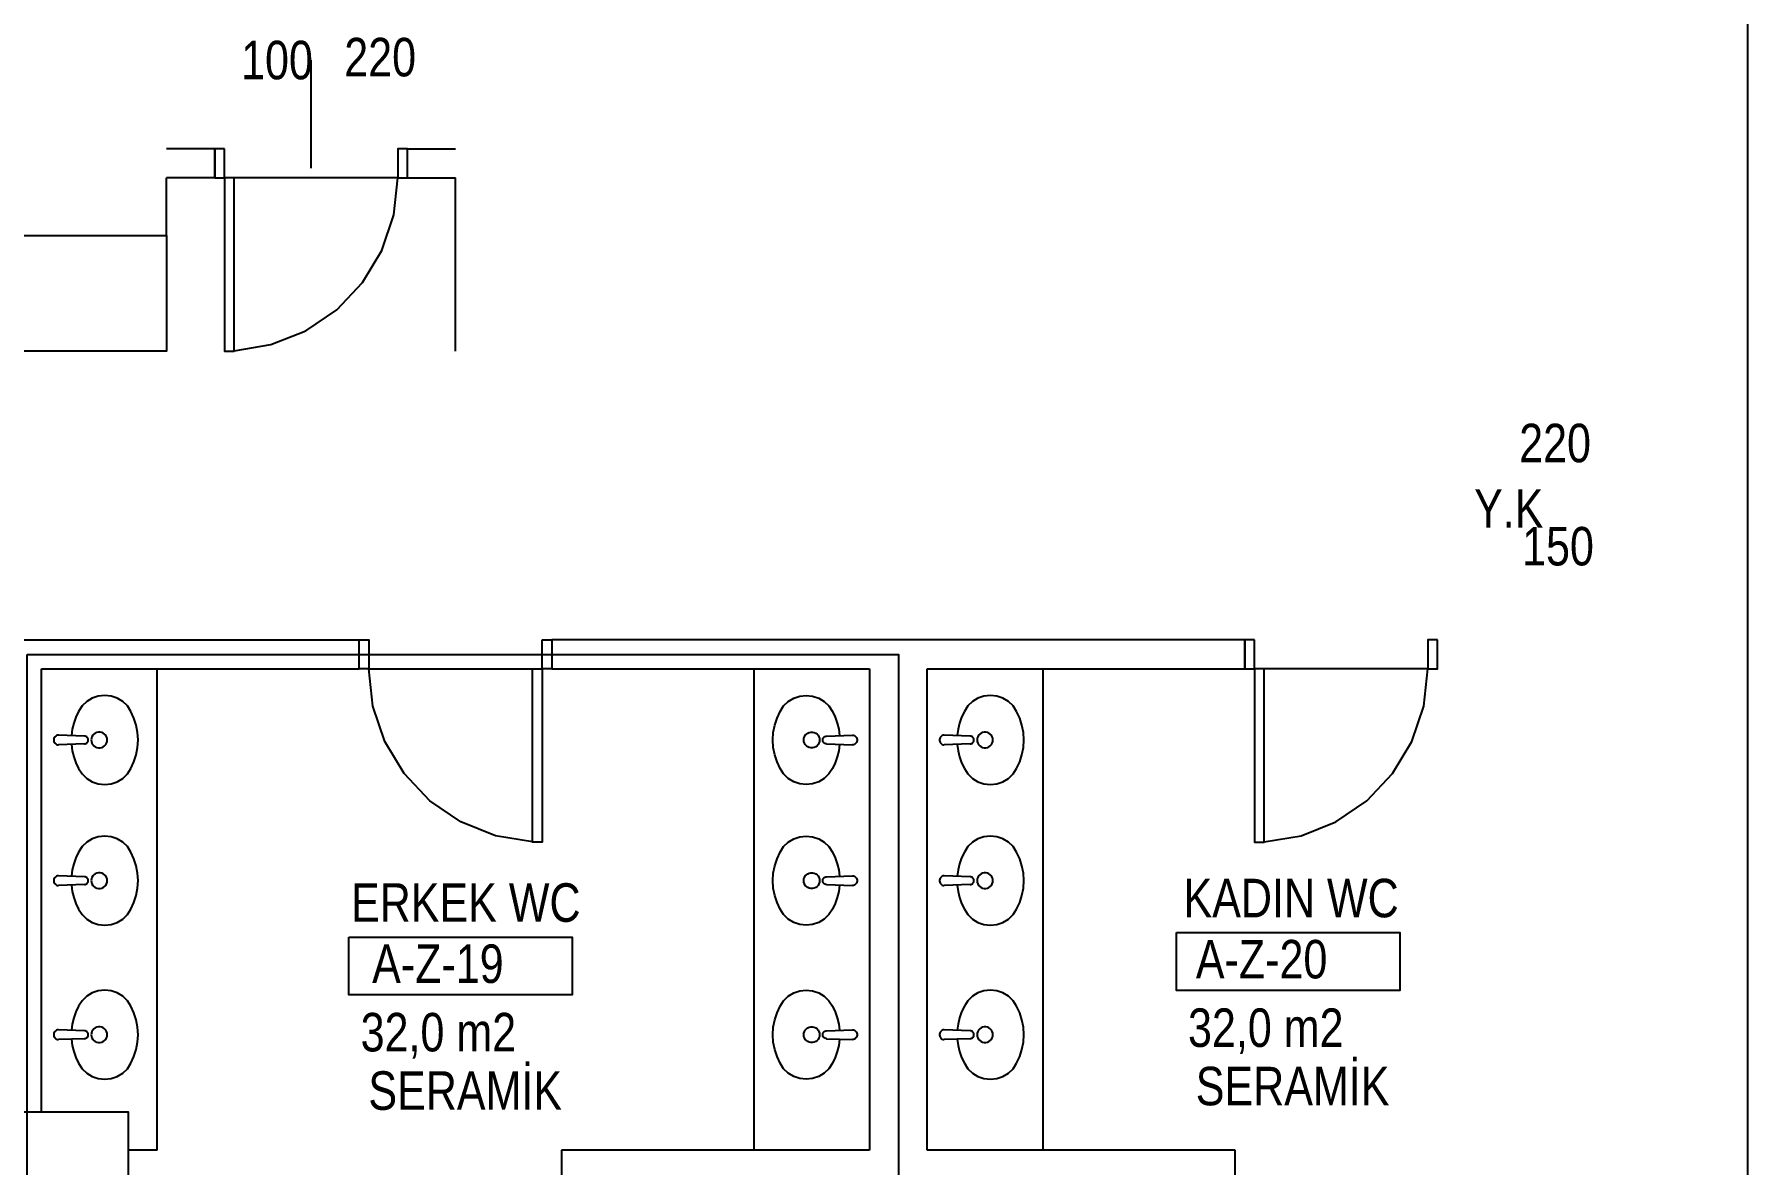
# Model space of a CAD drawing. Header units: centimetres. Extents: x 0 to 12606, y -30 to 2970.
# Drawn here: x 1705.4 to 2150.3, y 1535.5 to 1829 of the extents above; entities that cross this region are included whole.
import ezdxf

# ---------------------------------------------------------------- set-up
doc = ezdxf.new("R2010")
doc.units = ezdxf.units.CM
doc.layers.add('SCOTT-CERCEVE', color=7, linetype='CONTINUOUS')
doc.layers.add('SCOTT-MIMARI', color=8, linetype='CONTINUOUS')
doc.styles.get("Standard").update_dxf_attribs({"font": 'arial.ttf', "width": 0.8})

msp = doc.modelspace()

# ---------------------------------------------------------------- linework, layer by layer
at = {"layer": 'SCOTT-CERCEVE'}
msp.add_line((2150.3, 0), (2150.3, 2970), dxfattribs=at)
at = {"layer": 'SCOTT-MIMARI'}
for p, q in [((1752.24, 1799.3), (1739.74, 1799.3)), ((1752.24, 1791.8), (1752.24, 1799.3)), ((1802.24, 1799.3), (1814.74, 1799.3)), ((1802.24, 1791.8), (1802.24, 1799.3)), ((1739.74, 1776.8), (1739.74, 1791.8)), ((1752.24, 1791.8), (1739.74, 1791.8)), ((1799.74, 1791.8), (1754.74, 1791.8)), ((1802.24, 1791.8), (1814.74, 1791.8)), ((1707.24, 1549.3), (1707.24, 1664.3)), ((1737.24, 1539.3), (1737.24, 1664.3)), ((1792.24, 1664.3), (1837.24, 1664.3)), ((1892.24, 1664.3), (1892.24, 1539.3)), ((1922.24, 1664.3), (1922.24, 1539.3)), ((1937.24, 1539.3), (1937.24, 1664.3)), ((1937.24, 1664.3), (2019.74, 1664.3)), ((1967.24, 1664.3), (1967.24, 1539.3)), ((2067.24, 1664.3), (2022.24, 1664.3)), ((1718.38, 1646.85), (1711.67, 1647.08)), ((1718.38, 1646.85), (1718.38, 1646.85)), ((1911.1, 1646.85), (1917.8, 1647.08)), ((1911.1, 1646.85), (1911.1, 1646.85)), ((1948.38, 1646.85), (1941.67, 1647.08)), ((1948.38, 1646.85), (1948.38, 1646.85)), ((1718.38, 1644.79), (1711.67, 1644.55)), ((1713.15, 1644.6), (1713.15, 1644.6)), ((1911.1, 1644.79), (1917.8, 1644.55)), ((1916.32, 1644.6), (1916.32, 1644.6)), ((1948.38, 1644.79), (1941.67, 1644.55)), ((1943.15, 1644.6), (1943.15, 1644.6)), ((1718.38, 1610.32), (1711.67, 1610.56)), ((1718.38, 1608.26), (1711.67, 1608.03)), ((1713.15, 1608.08), (1713.15, 1608.08)), ((1718.38, 1610.32), (1718.38, 1610.32)), ((1911.1, 1610.32), (1917.8, 1610.56)), ((1911.1, 1610.32), (1911.1, 1610.32)), ((1911.1, 1608.26), (1917.8, 1608.03)), ((1916.32, 1608.08), (1916.32, 1608.08)), ((1948.38, 1610.32), (1941.67, 1610.56)), ((1948.38, 1608.26), (1941.67, 1608.03)), ((1943.15, 1608.08), (1943.15, 1608.08)), ((1948.38, 1610.32), (1948.38, 1610.32)), ((1718.38, 1570.32), (1711.67, 1570.56)), ((1718.38, 1568.26), (1711.67, 1568.03)), ((1713.15, 1568.08), (1713.15, 1568.08)), ((1718.38, 1570.32), (1718.38, 1570.32)), ((1911.1, 1570.32), (1917.8, 1570.56)), ((1911.1, 1570.32), (1911.1, 1570.32)), ((1911.1, 1568.26), (1917.8, 1568.03)), ((1916.32, 1568.08), (1916.32, 1568.08)), ((1948.38, 1570.32), (1941.67, 1570.56)), ((1948.38, 1568.26), (1941.67, 1568.03)), ((1943.15, 1568.08), (1943.15, 1568.08)), ((1948.38, 1570.32), (1948.38, 1570.32)), ((1737.24, 1539.3), (1729.74, 1539.3)), ((1922.24, 1539.3), (1842.24, 1539.3)), ((1842.24, 1539.3), (1842.24, 1531.8)), ((2017.24, 1539.3), (1937.24, 1539.3)), ((2017.24, 1531.8), (2017.24, 1539.3))]:
    msp.add_line(p, q, dxfattribs=at)
for points in [[(1777.24, 1794.31), (1777.24, 1822.31)], [(1754.74, 1799.3), (1752.24, 1799.3), (1752.24, 1791.8), (1754.74, 1791.8), (1754.74, 1799.3)], [(1802.24, 1799.3), (1799.74, 1799.3), (1799.74, 1791.8), (1802.24, 1791.8), (1802.24, 1799.3)], [(1754.74, 1791.8), (1754.74, 1746.8), (1757.24, 1746.8), (1757.24, 1791.8)], [(1757.24, 1746.87), (1766.83, 1748.45), (1775.86, 1752.06), (1783.9, 1757.52), (1790.58, 1764.59), (1795.59, 1772.92), (1798.69, 1782.13), (1799.74, 1791.8)], [(1814.74, 1746.8), (1814.74, 1791.8)], [(1689.74, 1746.8), (1689.74, 1776.8), (1739.74, 1776.8), (1739.74, 1746.8), (1689.74, 1746.8)], [(1669.74, 1664.3), (1669.74, 1671.8), (1789.74, 1671.8)], [(1707.24, 1664.3), (1789.74, 1664.3), (1789.74, 1671.8)], [(1789.74, 1671.8), (1792.24, 1671.8), (1792.24, 1664.3), (1789.74, 1664.3), (1789.74, 1671.8)], [(1837.24, 1671.8), (1839.74, 1671.8), (1839.74, 1664.3), (1837.24, 1664.3), (1837.24, 1671.8)], [(2019.74, 1664.3), (2019.74, 1671.8), (1839.74, 1671.8), (1839.74, 1664.3), (1922.24, 1664.3)], [(2022.24, 1671.8), (2019.74, 1671.8), (2019.74, 1664.3), (2022.24, 1664.3), (2022.24, 1671.8)], [(2069.74, 1671.8), (2067.24, 1671.8), (2067.24, 1664.3), (2069.74, 1664.3), (2069.74, 1671.8)], [(1703.49, 1668.05), (1929.74, 1668.05), (1929.74, 1279.3), (1703.49, 1279.3), (1703.49, 1668.05)], [(1834.74, 1619.37), (1825.15, 1620.95), (1816.12, 1624.56), (1808.08, 1630.02), (1801.4, 1637.09), (1796.39, 1645.42), (1793.29, 1654.63), (1792.24, 1664.3)], [(1837.24, 1664.3), (1837.24, 1619.3), (1834.74, 1619.3), (1834.74, 1664.3)], [(2022.24, 1664.3), (2022.24, 1619.3), (2024.74, 1619.3), (2024.74, 1664.3)], [(2024.74, 1619.37), (2034.33, 1620.95), (2043.36, 1624.56), (2051.4, 1630.02), (2058.08, 1637.09), (2063.09, 1645.42), (2066.19, 1654.63), (2067.24, 1664.3)], [(1723.65, 1657.37), (1721.98, 1657.22), (1720.39, 1656.69), (1718.97, 1655.82), (1717.77, 1654.65), (1716.88, 1653.23)], [(1730.42, 1653.23), (1729.53, 1654.65), (1728.34, 1655.82), (1726.91, 1656.69), (1725.32, 1657.22), (1723.65, 1657.37)], [(1899.05, 1653.23), (1899.95, 1654.65), (1901.14, 1655.82), (1902.57, 1656.69), (1904.16, 1657.22), (1905.83, 1657.37)], [(1905.83, 1657.37), (1907.49, 1657.22), (1909.08, 1656.69), (1910.51, 1655.82), (1911.7, 1654.65), (1912.6, 1653.23)], [(1953.65, 1657.37), (1951.98, 1657.22), (1950.39, 1656.69), (1948.97, 1655.82), (1947.77, 1654.65), (1946.88, 1653.23)], [(1960.42, 1653.23), (1959.53, 1654.65), (1958.34, 1655.82), (1956.91, 1656.69), (1955.32, 1657.22), (1953.65, 1657.37)], [(1716.88, 1653.23), (1716.16, 1651.75), (1715.61, 1650.2), (1715.23, 1648.6), (1715.02, 1646.96)], [(1732.33, 1645.82), (1732.21, 1647.75), (1731.84, 1649.65), (1731.25, 1651.48), (1730.42, 1653.23)], [(1897.15, 1645.82), (1897.27, 1647.75), (1897.63, 1649.65), (1898.23, 1651.48), (1899.05, 1653.23)], [(1912.6, 1653.23), (1913.31, 1651.75), (1913.87, 1650.2), (1914.25, 1648.6), (1914.46, 1646.96)], [(1946.88, 1653.23), (1946.16, 1651.75), (1945.61, 1650.2), (1945.23, 1648.6), (1945.02, 1646.96)], [(1962.33, 1645.82), (1962.21, 1647.75), (1961.84, 1649.65), (1961.25, 1651.48), (1960.42, 1653.23)], [(1711.67, 1647.08), (1711.41, 1647.05), (1711.16, 1646.97), (1710.93, 1646.84), (1710.73, 1646.66), (1710.58, 1646.45), (1710.47, 1646.21), (1710.42, 1645.95), (1710.42, 1645.68), (1710.47, 1645.43), (1710.58, 1645.19), (1710.73, 1644.97), (1710.93, 1644.8), (1711.16, 1644.66), (1711.41, 1644.58), (1711.67, 1644.55)], [(1718.38, 1644.79), (1718.59, 1644.81), (1718.79, 1644.89), (1718.97, 1644.99), (1719.12, 1645.14), (1719.24, 1645.31), (1719.33, 1645.5), (1719.37, 1645.71), (1719.37, 1645.92), (1719.33, 1646.13), (1719.24, 1646.32), (1719.12, 1646.49), (1718.97, 1646.64), (1718.79, 1646.75), (1718.59, 1646.82), (1718.38, 1646.85)], [(1724.3, 1645.82), (1724.26, 1646.25), (1724.12, 1646.66), (1723.91, 1647.03), (1723.62, 1647.35), (1723.27, 1647.6), (1722.88, 1647.78), (1722.45, 1647.87), (1722.02, 1647.87), (1721.6, 1647.78), (1721.21, 1647.6), (1720.86, 1647.35), (1720.57, 1647.03), (1720.35, 1646.66), (1720.22, 1646.25), (1720.18, 1645.82)], [(1905.18, 1645.82), (1905.22, 1646.25), (1905.35, 1646.66), (1905.57, 1647.03), (1905.86, 1647.35), (1906.21, 1647.6), (1906.6, 1647.78), (1907.02, 1647.87), (1907.45, 1647.87), (1907.88, 1647.78), (1908.27, 1647.6), (1908.62, 1647.35), (1908.91, 1647.03), (1909.12, 1646.66), (1909.26, 1646.25), (1909.3, 1645.82)], [(1911.1, 1644.79), (1910.89, 1644.81), (1910.69, 1644.89), (1910.51, 1644.99), (1910.36, 1645.14), (1910.23, 1645.31), (1910.15, 1645.5), (1910.11, 1645.71), (1910.11, 1645.92), (1910.15, 1646.13), (1910.23, 1646.32), (1910.36, 1646.49), (1910.51, 1646.64), (1910.69, 1646.75), (1910.89, 1646.82), (1911.1, 1646.85)], [(1917.8, 1647.08), (1918.07, 1647.05), (1918.32, 1646.97), (1918.55, 1646.84), (1918.74, 1646.66), (1918.9, 1646.45), (1919, 1646.21), (1919.06, 1645.95), (1919.06, 1645.68), (1919, 1645.43), (1918.9, 1645.19), (1918.74, 1644.97), (1918.55, 1644.8), (1918.32, 1644.66), (1918.07, 1644.58), (1917.8, 1644.55)], [(1941.67, 1647.08), (1941.41, 1647.05), (1941.16, 1646.97), (1940.93, 1646.84), (1940.73, 1646.66), (1940.58, 1646.45), (1940.47, 1646.21), (1940.42, 1645.95), (1940.42, 1645.68), (1940.47, 1645.43), (1940.58, 1645.19), (1940.73, 1644.97), (1940.93, 1644.8), (1941.16, 1644.66), (1941.41, 1644.58), (1941.67, 1644.55)], [(1948.38, 1644.79), (1948.59, 1644.81), (1948.79, 1644.89), (1948.97, 1644.99), (1949.12, 1645.14), (1949.24, 1645.31), (1949.33, 1645.5), (1949.37, 1645.71), (1949.37, 1645.92), (1949.33, 1646.13), (1949.24, 1646.32), (1949.12, 1646.49), (1948.97, 1646.64), (1948.79, 1646.75), (1948.59, 1646.82), (1948.38, 1646.85)], [(1954.3, 1645.82), (1954.26, 1646.25), (1954.12, 1646.66), (1953.91, 1647.03), (1953.62, 1647.35), (1953.27, 1647.6), (1952.88, 1647.78), (1952.45, 1647.87), (1952.02, 1647.87), (1951.6, 1647.78), (1951.21, 1647.6), (1950.86, 1647.35), (1950.57, 1647.03), (1950.35, 1646.66), (1950.22, 1646.25), (1950.18, 1645.82)], [(1715.02, 1644.67), (1715.23, 1643.04), (1715.61, 1641.44), (1716.16, 1639.89), (1716.88, 1638.4)], [(1720.18, 1645.82), (1720.22, 1645.39), (1720.35, 1644.98), (1720.57, 1644.61), (1720.86, 1644.29), (1721.21, 1644.03), (1721.6, 1643.86), (1722.02, 1643.77), (1722.45, 1643.77), (1722.88, 1643.86), (1723.27, 1644.03), (1723.62, 1644.29), (1723.91, 1644.61), (1724.12, 1644.98), (1724.26, 1645.39), (1724.3, 1645.82)], [(1730.42, 1638.4), (1731.25, 1640.15), (1731.84, 1641.99), (1732.21, 1643.89), (1732.33, 1645.82)], [(1899.05, 1638.4), (1898.23, 1640.15), (1897.63, 1641.99), (1897.27, 1643.89), (1897.15, 1645.82)], [(1909.3, 1645.82), (1909.26, 1645.39), (1909.12, 1644.98), (1908.91, 1644.61), (1908.62, 1644.29), (1908.27, 1644.03), (1907.88, 1643.86), (1907.45, 1643.77), (1907.02, 1643.77), (1906.6, 1643.86), (1906.21, 1644.03), (1905.86, 1644.29), (1905.57, 1644.61), (1905.35, 1644.98), (1905.22, 1645.39), (1905.18, 1645.82)], [(1914.46, 1644.67), (1914.25, 1643.04), (1913.87, 1641.44), (1913.31, 1639.89), (1912.6, 1638.4)], [(1945.02, 1644.67), (1945.23, 1643.04), (1945.61, 1641.44), (1946.16, 1639.89), (1946.88, 1638.4)], [(1950.18, 1645.82), (1950.22, 1645.39), (1950.35, 1644.98), (1950.57, 1644.61), (1950.86, 1644.29), (1951.21, 1644.03), (1951.6, 1643.86), (1952.02, 1643.77), (1952.45, 1643.77), (1952.88, 1643.86), (1953.27, 1644.03), (1953.62, 1644.29), (1953.91, 1644.61), (1954.12, 1644.98), (1954.26, 1645.39), (1954.3, 1645.82)], [(1960.42, 1638.4), (1961.25, 1640.15), (1961.84, 1641.99), (1962.21, 1643.89), (1962.33, 1645.82)], [(1716.88, 1638.4), (1717.77, 1636.99), (1718.97, 1635.82), (1720.39, 1634.94), (1721.98, 1634.42), (1723.65, 1634.27)], [(1723.65, 1634.27), (1725.32, 1634.42), (1726.91, 1634.94), (1728.34, 1635.82), (1729.53, 1636.99), (1730.42, 1638.4)], [(1905.83, 1634.27), (1904.16, 1634.42), (1902.57, 1634.94), (1901.14, 1635.82), (1899.95, 1636.99), (1899.05, 1638.4)], [(1912.6, 1638.4), (1911.7, 1636.99), (1910.51, 1635.82), (1909.08, 1634.94), (1907.49, 1634.42), (1905.83, 1634.27)], [(1946.88, 1638.4), (1947.77, 1636.99), (1948.97, 1635.82), (1950.39, 1634.94), (1951.98, 1634.42), (1953.65, 1634.27)], [(1953.65, 1634.27), (1955.32, 1634.42), (1956.91, 1634.94), (1958.34, 1635.82), (1959.53, 1636.99), (1960.42, 1638.4)], [(1723.65, 1620.85), (1721.98, 1620.7), (1720.39, 1620.17), (1718.97, 1619.3), (1717.77, 1618.13), (1716.88, 1616.71)], [(1730.42, 1616.71), (1729.53, 1618.13), (1728.34, 1619.3), (1726.91, 1620.17), (1725.32, 1620.7), (1723.65, 1620.85)], [(1899.05, 1616.71), (1899.95, 1618.13), (1901.14, 1619.3), (1902.57, 1620.17), (1904.16, 1620.7), (1905.83, 1620.85)], [(1905.83, 1620.85), (1907.49, 1620.7), (1909.08, 1620.17), (1910.51, 1619.3), (1911.7, 1618.13), (1912.6, 1616.71)], [(1953.65, 1620.85), (1951.98, 1620.7), (1950.39, 1620.17), (1948.97, 1619.3), (1947.77, 1618.13), (1946.88, 1616.71)], [(1960.42, 1616.71), (1959.53, 1618.13), (1958.34, 1619.3), (1956.91, 1620.17), (1955.32, 1620.7), (1953.65, 1620.85)], [(1716.88, 1616.71), (1716.16, 1615.23), (1715.61, 1613.68), (1715.23, 1612.07), (1715.02, 1610.44)], [(1732.33, 1609.3), (1732.21, 1611.23), (1731.84, 1613.12), (1731.25, 1614.96), (1730.42, 1616.71)], [(1897.15, 1609.3), (1897.27, 1611.23), (1897.63, 1613.12), (1898.23, 1614.96), (1899.05, 1616.71)], [(1912.6, 1616.71), (1913.31, 1615.23), (1913.87, 1613.68), (1914.25, 1612.07), (1914.46, 1610.44)], [(1946.88, 1616.71), (1946.16, 1615.23), (1945.61, 1613.68), (1945.23, 1612.07), (1945.02, 1610.44)], [(1962.33, 1609.3), (1962.21, 1611.23), (1961.84, 1613.12), (1961.25, 1614.96), (1960.42, 1616.71)], [(1724.3, 1609.3), (1724.26, 1609.73), (1724.12, 1610.14), (1723.91, 1610.51), (1723.62, 1610.83), (1723.27, 1611.08), (1722.88, 1611.26), (1722.45, 1611.35), (1722.02, 1611.35), (1721.6, 1611.26), (1721.21, 1611.08), (1720.86, 1610.83), (1720.57, 1610.51), (1720.35, 1610.14), (1720.22, 1609.73), (1720.18, 1609.3)], [(1905.18, 1609.3), (1905.22, 1609.73), (1905.35, 1610.14), (1905.57, 1610.51), (1905.86, 1610.83), (1906.21, 1611.08), (1906.6, 1611.26), (1907.02, 1611.35), (1907.45, 1611.35), (1907.88, 1611.26), (1908.27, 1611.08), (1908.62, 1610.83), (1908.91, 1610.51), (1909.12, 1610.14), (1909.26, 1609.73), (1909.3, 1609.3)], [(1954.3, 1609.3), (1954.26, 1609.73), (1954.12, 1610.14), (1953.91, 1610.51), (1953.62, 1610.83), (1953.27, 1611.08), (1952.88, 1611.26), (1952.45, 1611.35), (1952.02, 1611.35), (1951.6, 1611.26), (1951.21, 1611.08), (1950.86, 1610.83), (1950.57, 1610.51), (1950.35, 1610.14), (1950.22, 1609.73), (1950.18, 1609.3)], [(1711.67, 1610.56), (1711.41, 1610.53), (1711.16, 1610.45), (1710.93, 1610.31), (1710.73, 1610.14), (1710.58, 1609.92), (1710.47, 1609.68), (1710.42, 1609.43), (1710.42, 1609.16), (1710.47, 1608.9), (1710.58, 1608.66), (1710.73, 1608.45), (1710.93, 1608.27), (1711.16, 1608.14), (1711.41, 1608.06), (1711.67, 1608.03)], [(1715.02, 1608.15), (1715.23, 1606.52), (1715.61, 1604.92), (1716.16, 1603.36), (1716.88, 1601.88)], [(1718.38, 1608.26), (1718.59, 1608.29), (1718.79, 1608.36), (1718.97, 1608.47), (1719.12, 1608.62), (1719.24, 1608.79), (1719.33, 1608.98), (1719.37, 1609.19), (1719.37, 1609.4), (1719.33, 1609.61), (1719.24, 1609.8), (1719.12, 1609.97), (1718.97, 1610.12), (1718.79, 1610.22), (1718.59, 1610.3), (1718.38, 1610.32)], [(1720.18, 1609.3), (1720.22, 1608.87), (1720.35, 1608.46), (1720.57, 1608.08), (1720.86, 1607.76), (1721.21, 1607.51), (1721.6, 1607.34), (1722.02, 1607.25), (1722.45, 1607.25), (1722.88, 1607.34), (1723.27, 1607.51), (1723.62, 1607.76), (1723.91, 1608.08), (1724.12, 1608.46), (1724.26, 1608.87), (1724.3, 1609.3)], [(1730.42, 1601.88), (1731.25, 1603.63), (1731.84, 1605.47), (1732.21, 1607.37), (1732.33, 1609.3)], [(1899.05, 1601.88), (1898.23, 1603.63), (1897.63, 1605.47), (1897.27, 1607.37), (1897.15, 1609.3)], [(1909.3, 1609.3), (1909.26, 1608.87), (1909.12, 1608.46), (1908.91, 1608.08), (1908.62, 1607.76), (1908.27, 1607.51), (1907.88, 1607.34), (1907.45, 1607.25), (1907.02, 1607.25), (1906.6, 1607.34), (1906.21, 1607.51), (1905.86, 1607.76), (1905.57, 1608.08), (1905.35, 1608.46), (1905.22, 1608.87), (1905.18, 1609.3)], [(1911.1, 1608.26), (1910.89, 1608.29), (1910.69, 1608.36), (1910.51, 1608.47), (1910.36, 1608.62), (1910.23, 1608.79), (1910.15, 1608.98), (1910.11, 1609.19), (1910.11, 1609.4), (1910.15, 1609.61), (1910.23, 1609.8), (1910.36, 1609.97), (1910.51, 1610.12), (1910.69, 1610.22), (1910.89, 1610.3), (1911.1, 1610.32)], [(1914.46, 1608.15), (1914.25, 1606.52), (1913.87, 1604.92), (1913.31, 1603.36), (1912.6, 1601.88)], [(1917.8, 1610.56), (1918.07, 1610.53), (1918.32, 1610.45), (1918.55, 1610.31), (1918.74, 1610.14), (1918.9, 1609.92), (1919, 1609.68), (1919.06, 1609.43), (1919.06, 1609.16), (1919, 1608.9), (1918.9, 1608.66), (1918.74, 1608.45), (1918.55, 1608.27), (1918.32, 1608.14), (1918.07, 1608.06), (1917.8, 1608.03)], [(1941.67, 1610.56), (1941.41, 1610.53), (1941.16, 1610.45), (1940.93, 1610.31), (1940.73, 1610.14), (1940.58, 1609.92), (1940.47, 1609.68), (1940.42, 1609.43), (1940.42, 1609.16), (1940.47, 1608.9), (1940.58, 1608.66), (1940.73, 1608.45), (1940.93, 1608.27), (1941.16, 1608.14), (1941.41, 1608.06), (1941.67, 1608.03)], [(1945.02, 1608.15), (1945.23, 1606.52), (1945.61, 1604.92), (1946.16, 1603.36), (1946.88, 1601.88)], [(1948.38, 1608.26), (1948.59, 1608.29), (1948.79, 1608.36), (1948.97, 1608.47), (1949.12, 1608.62), (1949.24, 1608.79), (1949.33, 1608.98), (1949.37, 1609.19), (1949.37, 1609.4), (1949.33, 1609.61), (1949.24, 1609.8), (1949.12, 1609.97), (1948.97, 1610.12), (1948.79, 1610.22), (1948.59, 1610.3), (1948.38, 1610.32)], [(1950.18, 1609.3), (1950.22, 1608.87), (1950.35, 1608.46), (1950.57, 1608.08), (1950.86, 1607.76), (1951.21, 1607.51), (1951.6, 1607.34), (1952.02, 1607.25), (1952.45, 1607.25), (1952.88, 1607.34), (1953.27, 1607.51), (1953.62, 1607.76), (1953.91, 1608.08), (1954.12, 1608.46), (1954.26, 1608.87), (1954.3, 1609.3)], [(1960.42, 1601.88), (1961.25, 1603.63), (1961.84, 1605.47), (1962.21, 1607.37), (1962.33, 1609.3)], [(1716.88, 1601.88), (1717.77, 1600.47), (1718.97, 1599.29), (1720.39, 1598.42), (1721.98, 1597.9), (1723.65, 1597.75)], [(1723.65, 1597.75), (1725.32, 1597.9), (1726.91, 1598.42), (1728.34, 1599.29), (1729.53, 1600.47), (1730.42, 1601.88)], [(1905.83, 1597.75), (1904.16, 1597.9), (1902.57, 1598.42), (1901.14, 1599.29), (1899.95, 1600.47), (1899.05, 1601.88)], [(1912.6, 1601.88), (1911.7, 1600.47), (1910.51, 1599.29), (1909.08, 1598.42), (1907.49, 1597.9), (1905.83, 1597.75)], [(1946.88, 1601.88), (1947.77, 1600.47), (1948.97, 1599.29), (1950.39, 1598.42), (1951.98, 1597.9), (1953.65, 1597.75)], [(1953.65, 1597.75), (1955.32, 1597.9), (1956.91, 1598.42), (1958.34, 1599.29), (1959.53, 1600.47), (1960.42, 1601.88)], [(1787.08, 1594.64), (1845.08, 1594.64), (1845.08, 1579.64), (1787.08, 1579.64), (1787.08, 1594.64)], [(2001.93, 1595.81), (2059.93, 1595.81), (2059.93, 1580.81), (2001.93, 1580.81), (2001.93, 1595.81)], [(1723.65, 1580.85), (1721.98, 1580.7), (1720.39, 1580.17), (1718.97, 1579.3), (1717.77, 1578.13), (1716.88, 1576.71)], [(1730.42, 1576.71), (1729.53, 1578.13), (1728.34, 1579.3), (1726.91, 1580.17), (1725.32, 1580.7), (1723.65, 1580.85)], [(1899.05, 1576.71), (1899.95, 1578.13), (1901.14, 1579.3), (1902.57, 1580.17), (1904.16, 1580.7), (1905.83, 1580.85)], [(1905.83, 1580.85), (1907.49, 1580.7), (1909.08, 1580.17), (1910.51, 1579.3), (1911.7, 1578.13), (1912.6, 1576.71)], [(1953.65, 1580.85), (1951.98, 1580.7), (1950.39, 1580.17), (1948.97, 1579.3), (1947.77, 1578.13), (1946.88, 1576.71)], [(1960.42, 1576.71), (1959.53, 1578.13), (1958.34, 1579.3), (1956.91, 1580.17), (1955.32, 1580.7), (1953.65, 1580.85)], [(1716.88, 1576.71), (1716.16, 1575.23), (1715.61, 1573.68), (1715.23, 1572.07), (1715.02, 1570.44)], [(1732.33, 1569.3), (1732.21, 1571.23), (1731.84, 1573.12), (1731.25, 1574.96), (1730.42, 1576.71)], [(1897.15, 1569.3), (1897.27, 1571.23), (1897.63, 1573.12), (1898.23, 1574.96), (1899.05, 1576.71)], [(1912.6, 1576.71), (1913.31, 1575.23), (1913.87, 1573.68), (1914.25, 1572.07), (1914.46, 1570.44)], [(1946.88, 1576.71), (1946.16, 1575.23), (1945.61, 1573.68), (1945.23, 1572.07), (1945.02, 1570.44)], [(1962.33, 1569.3), (1962.21, 1571.23), (1961.84, 1573.12), (1961.25, 1574.96), (1960.42, 1576.71)], [(1724.3, 1569.3), (1724.26, 1569.73), (1724.12, 1570.14), (1723.91, 1570.51), (1723.62, 1570.83), (1723.27, 1571.08), (1722.88, 1571.26), (1722.45, 1571.35), (1722.02, 1571.35), (1721.6, 1571.26), (1721.21, 1571.08), (1720.86, 1570.83), (1720.57, 1570.51), (1720.35, 1570.14), (1720.22, 1569.73), (1720.18, 1569.3)], [(1905.18, 1569.3), (1905.22, 1569.73), (1905.35, 1570.14), (1905.57, 1570.51), (1905.86, 1570.83), (1906.21, 1571.08), (1906.6, 1571.26), (1907.02, 1571.35), (1907.45, 1571.35), (1907.88, 1571.26), (1908.27, 1571.08), (1908.62, 1570.83), (1908.91, 1570.51), (1909.12, 1570.14), (1909.26, 1569.73), (1909.3, 1569.3)], [(1954.3, 1569.3), (1954.26, 1569.73), (1954.12, 1570.14), (1953.91, 1570.51), (1953.62, 1570.83), (1953.27, 1571.08), (1952.88, 1571.26), (1952.45, 1571.35), (1952.02, 1571.35), (1951.6, 1571.26), (1951.21, 1571.08), (1950.86, 1570.83), (1950.57, 1570.51), (1950.35, 1570.14), (1950.22, 1569.73), (1950.18, 1569.3)], [(1711.67, 1570.56), (1711.41, 1570.53), (1711.16, 1570.45), (1710.93, 1570.31), (1710.73, 1570.14), (1710.58, 1569.92), (1710.47, 1569.68), (1710.42, 1569.43), (1710.42, 1569.16), (1710.47, 1568.9), (1710.58, 1568.66), (1710.73, 1568.45), (1710.93, 1568.27), (1711.16, 1568.14), (1711.41, 1568.06), (1711.67, 1568.03)], [(1715.02, 1568.15), (1715.23, 1566.52), (1715.61, 1564.92), (1716.16, 1563.36), (1716.88, 1561.88)], [(1718.38, 1568.26), (1718.59, 1568.29), (1718.79, 1568.36), (1718.97, 1568.47), (1719.12, 1568.62), (1719.24, 1568.79), (1719.33, 1568.98), (1719.37, 1569.19), (1719.37, 1569.4), (1719.33, 1569.61), (1719.24, 1569.8), (1719.12, 1569.97), (1718.97, 1570.12), (1718.79, 1570.22), (1718.59, 1570.3), (1718.38, 1570.32)], [(1720.18, 1569.3), (1720.22, 1568.87), (1720.35, 1568.46), (1720.57, 1568.08), (1720.86, 1567.76), (1721.21, 1567.51), (1721.6, 1567.34), (1722.02, 1567.25), (1722.45, 1567.25), (1722.88, 1567.34), (1723.27, 1567.51), (1723.62, 1567.76), (1723.91, 1568.08), (1724.12, 1568.46), (1724.26, 1568.87), (1724.3, 1569.3)], [(1730.42, 1561.88), (1731.25, 1563.63), (1731.84, 1565.47), (1732.21, 1567.37), (1732.33, 1569.3)], [(1899.05, 1561.88), (1898.23, 1563.63), (1897.63, 1565.47), (1897.27, 1567.37), (1897.15, 1569.3)], [(1909.3, 1569.3), (1909.26, 1568.87), (1909.12, 1568.46), (1908.91, 1568.08), (1908.62, 1567.76), (1908.27, 1567.51), (1907.88, 1567.34), (1907.45, 1567.25), (1907.02, 1567.25), (1906.6, 1567.34), (1906.21, 1567.51), (1905.86, 1567.76), (1905.57, 1568.08), (1905.35, 1568.46), (1905.22, 1568.87), (1905.18, 1569.3)], [(1911.1, 1568.26), (1910.89, 1568.29), (1910.69, 1568.36), (1910.51, 1568.47), (1910.36, 1568.62), (1910.23, 1568.79), (1910.15, 1568.98), (1910.11, 1569.19), (1910.11, 1569.4), (1910.15, 1569.61), (1910.23, 1569.8), (1910.36, 1569.97), (1910.51, 1570.12), (1910.69, 1570.22), (1910.89, 1570.3), (1911.1, 1570.32)], [(1914.46, 1568.15), (1914.25, 1566.52), (1913.87, 1564.92), (1913.31, 1563.36), (1912.6, 1561.88)], [(1917.8, 1570.56), (1918.07, 1570.53), (1918.32, 1570.45), (1918.55, 1570.31), (1918.74, 1570.14), (1918.9, 1569.92), (1919, 1569.68), (1919.06, 1569.43), (1919.06, 1569.16), (1919, 1568.9), (1918.9, 1568.66), (1918.74, 1568.45), (1918.55, 1568.27), (1918.32, 1568.14), (1918.07, 1568.06), (1917.8, 1568.03)], [(1941.67, 1570.56), (1941.41, 1570.53), (1941.16, 1570.45), (1940.93, 1570.31), (1940.73, 1570.14), (1940.58, 1569.92), (1940.47, 1569.68), (1940.42, 1569.43), (1940.42, 1569.16), (1940.47, 1568.9), (1940.58, 1568.66), (1940.73, 1568.45), (1940.93, 1568.27), (1941.16, 1568.14), (1941.41, 1568.06), (1941.67, 1568.03)], [(1945.02, 1568.15), (1945.23, 1566.52), (1945.61, 1564.92), (1946.16, 1563.36), (1946.88, 1561.88)], [(1948.38, 1568.26), (1948.59, 1568.29), (1948.79, 1568.36), (1948.97, 1568.47), (1949.12, 1568.62), (1949.24, 1568.79), (1949.33, 1568.98), (1949.37, 1569.19), (1949.37, 1569.4), (1949.33, 1569.61), (1949.24, 1569.8), (1949.12, 1569.97), (1948.97, 1570.12), (1948.79, 1570.22), (1948.59, 1570.3), (1948.38, 1570.32)], [(1950.18, 1569.3), (1950.22, 1568.87), (1950.35, 1568.46), (1950.57, 1568.08), (1950.86, 1567.76), (1951.21, 1567.51), (1951.6, 1567.34), (1952.02, 1567.25), (1952.45, 1567.25), (1952.88, 1567.34), (1953.27, 1567.51), (1953.62, 1567.76), (1953.91, 1568.08), (1954.12, 1568.46), (1954.26, 1568.87), (1954.3, 1569.3)], [(1960.42, 1561.88), (1961.25, 1563.63), (1961.84, 1565.47), (1962.21, 1567.37), (1962.33, 1569.3)], [(1716.88, 1561.88), (1717.77, 1560.47), (1718.97, 1559.29), (1720.39, 1558.42), (1721.98, 1557.9), (1723.65, 1557.75)], [(1723.65, 1557.75), (1725.32, 1557.9), (1726.91, 1558.42), (1728.34, 1559.29), (1729.53, 1560.47), (1730.42, 1561.88)], [(1905.83, 1557.75), (1904.16, 1557.9), (1902.57, 1558.42), (1901.14, 1559.29), (1899.95, 1560.47), (1899.05, 1561.88)], [(1912.6, 1561.88), (1911.7, 1560.47), (1910.51, 1559.29), (1909.08, 1558.42), (1907.49, 1557.9), (1905.83, 1557.75)], [(1946.88, 1561.88), (1947.77, 1560.47), (1948.97, 1559.29), (1950.39, 1558.42), (1951.98, 1557.9), (1953.65, 1557.75)], [(1953.65, 1557.75), (1955.32, 1557.9), (1956.91, 1558.42), (1958.34, 1559.29), (1959.53, 1560.47), (1960.42, 1561.88)], [(1729.74, 1499.3), (1699.74, 1499.3), (1699.74, 1549.3), (1729.74, 1549.3), (1729.74, 1499.3)]]:
    msp.add_lwpolyline(points, dxfattribs=at)

# ---------------------------------------------------------------- texts
at = {"layer": 'SCOTT-MIMARI', "width": 0.8}
for s, p in [('100', (1759.07, 1817.34)), ('220', (1785.86, 1818.1)), ('220', (2090.95, 1717.92)), ('Y.K', (2079.24, 1700.92)), ('150', (2091.71, 1691.13)), ('ERKEK WC', (1787.61, 1598.61)), ('KADIN WC', (2003.79, 1599.78)), ('A-Z-19', (1793.09, 1582.74)), ('A-Z-20', (2006.99, 1583.91)), ('32,0 m2', (1790.11, 1564.96)), ('32,0 m2', (2004.96, 1566.13)), ('SERAMİK', (1792.12, 1549.8)), ('SERAMİK', (2006.97, 1550.97))]:
    msp.add_text(s, height=10, dxfattribs=at).set_placement(p)

doc.saveas('drawing.dxf')
